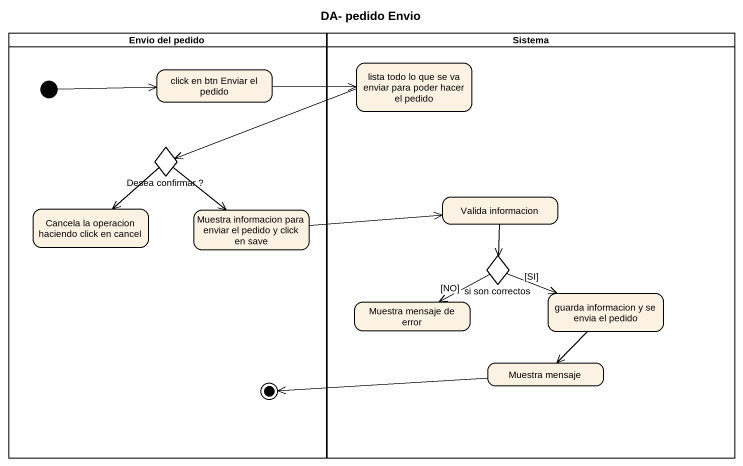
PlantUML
@startuml
title DA- pedido Envio
hide empty description
state "Envio del pedido" as Envio_del_pedido <<partition>> {
  state "click en btn Enviar el pedido" as click_en_btn_Enviar_el
  state "Desea confirmar ?" as Desea_confirmar <<choice>>
  state "Cancela la operacion haciendo click en cancel" as Cancela_la_operacion
  state "Muestra informacion para enviar el pedido y click en save" as Muestra_informacion_para
  state final1 <<end>>
  [*] -right-> click_en_btn_Enviar_el
}
state Sistema <<partition>> {
  state "lista todo lo que se va enviar para poder hacer el pedido" as lista_todo_lo_que_se_va
  state "Valida informacion" as Valida_informacion
  state "si son correctos" as si_son_correctos <<choice>>
  state "Muestra mensaje de error" as Muestra_mensaje_de_error
  state "guarda informacion y se envia el pedido" as guarda_informacion_y_se
  state "Muestra mensaje" as Muestra_mensaje
}
click_en_btn_Enviar_el -right-> lista_todo_lo_que_se_va
lista_todo_lo_que_se_va -left-> Desea_confirmar
Desea_confirmar --> Cancela_la_operacion
Desea_confirmar --> Muestra_informacion_para
Muestra_informacion_para -right-> Valida_informacion
Valida_informacion --> si_son_correctos
si_son_correctos -left-> Muestra_mensaje_de_error : [NO]
si_son_correctos -right-> guarda_informacion_y_se : [SI]
guarda_informacion_y_se --> Muestra_mensaje
Muestra_mensaje -left-> final1
@enduml
